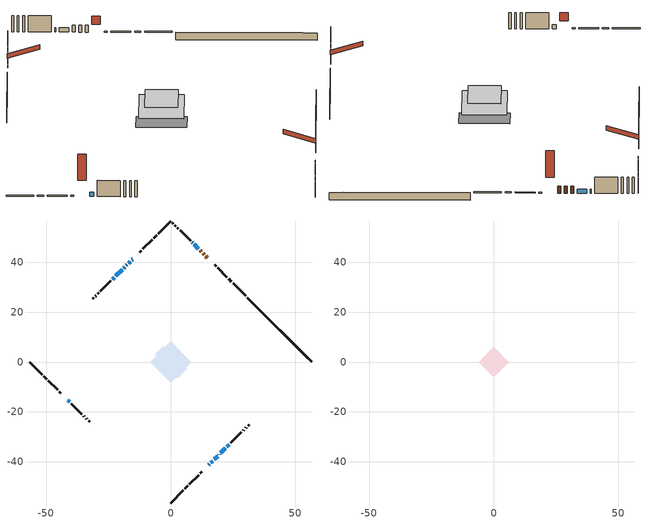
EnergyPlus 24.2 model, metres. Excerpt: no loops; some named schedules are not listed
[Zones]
conditioned space
 floor adiabatic (AdiabaticFloorConstruction): -8.28,0 0,8.28 8.28,0 0,-8.28 z2.64
 floor foundation (Slab1 construction): -6.47,2.89 -2.89,6.47 6.47,-2.89 2.89,-6.47 z-2.13
 wall outside (RimJoist1 construction): 0,-56.55 5.04,-51.51 / -56.55,0 -51.51,-5.04 / 0,56.55 -5.04,51.51 / 30.03,26.52 24.99,31.56 z0.2:0.5
 wall outside (RimJoist2 construction): 5.69,-50.86 6.86,-49.69 / -50.86,-5.69 -49.69,-6.86 / -5.69,50.86 -6.86,49.69 / 24.34,32.21 23.17,33.38 z0.2:0.5
 wall outside (RimJoist3 construction): 7.52,-49.03 11.22,-45.33 / -49.03,-7.52 -45.33,-11.22 / -7.52,49.03 -11.22,45.33 / 22.51,34.04 18.81,37.74 z0.2:0.5
 wall outside (RimJoist4 construction): 11.88,-44.67 12.44,-44.11 / -44.67,-11.88 -44.11,-12.44 / -11.88,44.67 -12.44,44.11 / 18.16,38.39 17.59,38.96 z0.2:0.5
 wall outside (AdiabaticWallConstruction 1): 14.72,41.83 14.12,42.43 / 13.46,43.09 12.98,43.57 / 12.32,44.23 11.75,44.8 z0.2:2.23
 wall outside (AdiabaticWallConstruction): 15.31,-41.24 15.47,-41.08 / -41.24,-15.31 -40.51,-16.04 / 11.09,45.46 9.38,47.17 / -15.31,41.24 -15.63,40.92 / -16.28,40.27 -16.91,39.64 / -17.56,38.99 -17.82,38.73 / 16.12,-40.43 16.83,-39.72 / 17.49,-39.06 18.75,-37.8 / -18.47,38.08 -18.86,37.69 / 19.41,-37.14 19.47,-37.08 / 8.72,47.83 8.59,47.96 / -19.51,37.04 -22.03,34.52 / -22.68,33.87 -23.31,33.24 / 20.12,-36.43 21.9,-34.65 / 22.56,-33.99 23.46,-33.09 z0.2:1.42
 wall outside (Wall1 construction): 24.11,-32.44 28.33,-28.22 / -39.85,-16.7 -35.64,-20.91 / -23.97,32.58 -28.18,28.37 / 7.93,48.62 3.72,52.83 z0.2:5.08
 wall outside (Wall2 construction): 28.98,-27.57 29.37,-27.18 / -34.98,-21.57 -34.6,-21.95 / -28.84,27.71 -29.23,27.32 / 3.06,53.49 2.68,53.87 z0.2:5.08
 wall outside (Wall3 construction): 30.03,-26.52 30.34,-26.21 / -33.94,-22.61 -33.62,-22.93 / -29.88,26.67 -30.2,26.35 / 2.02,54.53 1.7,54.85 z0.2:5.08
 wall outside (Wall5 construction): 31,-25.55 31.39,-25.16 / -32.97,-23.58 -32.58,-23.97 / -30.85,25.7 -31.24,25.31 / 1.05,55.5 0.66,55.89 z0.2:5.08
 wall foundation (FoundationWall1 construction): 30.69,25.86,-2.13 30.69,25.86,0.2 53.96,2.59,0.2 53.96,2.59,0.02 56.55,0,0.02 56.55,0,-2.13
 window (WindowConstruction 11): 15.31,-41.24 15.47,-41.08 z0.2:1.42
 window (WindowConstruction 4): -41.24,-15.31 -40.51,-16.04 z0.2:1.42
 window (WindowConstruction 5): 11.09,45.46 9.38,47.17 z0.2:1.42
 window (WindowConstruction 6): -15.31,41.24 -15.63,40.92 z0.2:1.42
 window (WindowConstruction 7): -16.28,40.27 -16.91,39.64 z0.2:1.42
 window (WindowConstruction 8): -17.56,38.99 -17.82,38.73 z0.2:1.42
 window (WindowConstruction 9): 16.12,-40.43 16.83,-39.72 z0.2:1.42
 window (WindowConstruction 10): 17.49,-39.06 18.75,-37.8 z0.2:1.42
 window (WindowConstruction 14): -18.47,38.08 -18.85,37.7 z0.2:1.42
 window (WindowConstruction 12): 19.41,-37.14 19.47,-37.08 z0.2:1.42
 window (WindowConstruction 13): 8.72,47.83 8.59,47.96 z0.2:1.42
 window (WindowConstruction): -19.51,37.04 -22.03,34.52 z0.2:1.42
 window (WindowConstruction 1): -22.68,33.87 -23.31,33.24 z0.2:1.42
 window (WindowConstruction 2): 20.12,-36.43 21.9,-34.65 z0.2:1.42
 window (WindowConstruction 3): 22.56,-33.99 23.46,-33.09 z0.2:1.42
 door (Door): 14.72,41.83 14.12,42.43 z0.2:2.23
 door (Door 1): 13.46,43.09 12.98,43.57 z0.2:2.23
 door (Door 2): 12.32,44.23 11.75,44.8 z0.2:2.23
 ceiling adiabatic (AdiabaticFloorConstruction): 0,-8.28 8.28,0 0,8.28 -8.28,0 z2.64
attic - vented
 floor to conditioned space (Floor1 construction Reversed): -6.06,0 0,6.06 6.06,0 0,-6.06 z5.08
 roof outside (Roof1 construction): 14.66,-41.89,5.08 8.75,-35.99,7.86 7.19,-37.54,7.86 13.1,-43.45,5.08; -41.89,-14.66,5.08 -35.99,-8.75,7.86 -37.54,-7.19,7.86 -43.45,-13.1,5.08; -14.66,41.89,5.08 -8.75,35.99,7.86 -7.19,37.54,7.86 -13.1,43.45,5.08; 15.38,41.17,5.08 9.47,35.27,7.86 11.03,33.71,7.86 16.93,39.62,5.08
[Building]
Building 1: Terrain=Suburbs
[Site:Location]
Muskoka_ON: Latitude {deg}=44.97; Longitude {deg}=-79.3; Time Zone {hr}=-5; Elevation {m}=282; Keep Site Location Information=Yes
[Site:GroundTemperature:Shallow]
1.23063, -0.843289, -1.00938, -0.0251953, 3.92574, 7.85827, 11.2676, 13.4273, 13.6107, 11.8542, 8.53183, 4.71994
[Site:WaterMainsTemperature]
Calculation Method=Schedule; Temperature Schedule=mains temperature schedule
[Material] Roughness=Rough; Thermal Absorptance=0.9
Name | Thickness {m} | Conductivity {W/m-K} | Density {kg/m3} | Specific Heat {J/kg-K} | Solar Absorptance | Visible Absorptance
asphalt or fiberglass shingles | 0.00635 | 0.162714 | 1121.4 | 1465.45 | 0.4 | 0.4
ceiling loosefill ins | 0.0846667 | 0.0480833 | 16.02 | 1046.75 | 0.7 | 0.7
ceiling stud and cavity | 0.1397 | 0.0883488 | 65.682 | 1177.47 | 0.7 | 0.7
concrete 4.0 in. | 0.1016 | 1.803125 | 2242.8 | 837.4 | 0.7 | 0.7
concrete 8.0 in. | 0.2032 | 1.803125 | 2242.8 | 837.4 | 0.7 | 0.7
door material | 0.04445 | 0.053851 | 512.64 | 1214.23 | 0.7 | 0.7
door material 1 | 0.04445 | 0.20624 | 512.64 | 1214.23 | 0.7 | 0.7
exterior vertical ins | 0.0266007 | 0.029427 | 32.04 | 1214.23 | 0.7 | 0.7
floor covering | 0.0127 | 0.0433444 | 54.468 | 1339.84 | 0.6 | 0.6
floor rigid ins; wall rigid ins | 0.512978 | 0.029427 | 32.04 | 1214.23 | 0.7 | 0.7
floor stud and cavity | 0.1397 | 1.75129 | 37.0049 | 1207.88 | 0.7 | 0.7
furniture material conditioned space 1 | 0.1524 | 0.115458 | 640.8 | 1214.23 | 0.6 | 0.6
gypsum board | 0.0127 | 0.160291 | 801 | 837.4 | 0.6 | 0.6
gypsum board 1 | 0.0127 | 0.160291 | 801 | 837.4 | 0.7 | 0.7
osb sheathing 0.5 in. | 0.0127 | 0.115458 | 512.64 | 1214.23 | 0.7 | 0.7
osb sheathing 0.75 in. | 0.01905 | 0.115458 | 512.64 | 1214.23 | 0.7 | 0.7
osb sheathing 2.0 in. | 0.0508 | 0.115458 | 512.64 | 1214.23 | 0.7 | 0.7
rim joist rigid ins | 0.051816 | 0.029427 | 32.04 | 1214.23 | 0.7 | 0.7
rim joist stud and cavity | 0.0508 | 0.0293316 | 125.044 | 1163.47 | 0.6 | 0.6
rim joist stud and cavity 1 | 0.0508 | 0.315026 | 125.044 | 1163.47 | 0.6 | 0.6
rim joist stud and cavity 2 | 0.0508 | 0.0317878 | 125.044 | 1163.47 | 0.6 | 0.6
slab rigid ins | 0.0064257 | 0.029427 | 32.04 | 1214.23 | 0.7 | 0.7
wall stud and cavity | 0.1397 | 0.0932297 | 139.0536 | 1170.24 | 0.7 | 0.7
wall stud and cavity 1 | 0.1397 | 0.0916148 | 139.0536 | 1170.24 | 0.7 | 0.7
wall stud and cavity 2 | 0.1397 | 0.110808 | 139.0536 | 1170.24 | 0.7 | 0.7
wall stud and cavity 3 | 0.1397 | 0.0915092 | 139.0536 | 1170.24 | 0.7 | 0.7
wall stud and cavity 4 | 0.0889 | 0.380278 | 52.3479 | 1209.89 | 0.7 | 0.7
wall stud and cavity 5 | 0.0889 | 0.391764 | 83.0341 | 1211.67 | 0.7 | 0.7
wood siding | 0.0254 | 0.102417 | 544.68 | 1172.36 | 0.4 | 0.4
wood siding 1; wood siding 2; wood siding 3 | 0.0254 | 0.102417 | 544.68 | 1172.36 | 0.7 | 0.7
[WindowMaterial:SimpleGlazingSystem]
Name | U-Factor {W/m2-K} | Solar Heat Gain Coefficient
WindowMaterial | 2.40407 | 0.64
WindowMaterial 1 | 2.48583 | 0.6
WindowMaterial 10 | 2.4069 | 0.64
WindowMaterial 11 | 3.11495 | 0.41
WindowMaterial 12 | 3.10814 | 0.4
WindowMaterial 13 | 3.298918 | 0.54
WindowMaterial 14 | 4.53275 | 0.62
WindowMaterial 2 | 2.37738 | 0.65
WindowMaterial 3 | 2.51876 | 0.59
WindowMaterial 4 | 3.30346 | 0.65
WindowMaterial 5 | 2.989467 | 0.58
WindowMaterial 6 | 2.97584 | 0.61
WindowMaterial 7 | 2.9378 | 0.65
WindowMaterial 8 | 2.589168 | 0.55
WindowMaterial 9 | 2.458574 | 0.61
[Construction]
AdiabaticFloorConstruction: floor stud and cavity, floor rigid ins, osb sheathing 0.75 in., floor covering
AdiabaticWallConstruction: wood siding 2, wall rigid ins, wall stud and cavity 4, gypsum board
AdiabaticWallConstruction 1: wood siding 3, wall rigid ins, wall stud and cavity 4, gypsum board
Door; Door 2: door material
Door 1: door material 1
Floor1 construction Reversed: gypsum board, ceiling stud and cavity, ceiling loosefill ins
FoundationWall1 construction: concrete 8.0 in., gypsum board 1
furniture construction conditioned space 1: furniture material conditioned space 1
PartitionWallConstruction: gypsum board, wall stud and cavity 5, gypsum board
RimJoist1 construction; RimJoist3 construction: wood siding 1, osb sheathing 2.0 in., rim joist stud and cavity
RimJoist2 construction: wood siding 1, rim joist rigid ins, osb sheathing 2.0 in., rim joist stud and cavity 1
RimJoist4 construction: wood siding 1, osb sheathing 2.0 in., rim joist stud and cavity 2
Roof1 construction: asphalt or fiberglass shingles
Slab1 construction: slab rigid ins, concrete 4.0 in.
Wall1 construction: wood siding, osb sheathing 0.5 in., wall stud and cavity, gypsum board
Wall2 construction: wood siding, osb sheathing 0.5 in., wall stud and cavity 1, gypsum board
Wall3 construction: wood siding, osb sheathing 0.5 in., wall stud and cavity 2, gypsum board
Wall5 construction: wood siding, osb sheathing 0.5 in., wall stud and cavity 3, gypsum board
WindowConstruction: WindowMaterial
WindowConstruction 1: WindowMaterial 1
WindowConstruction 10: WindowMaterial 10
WindowConstruction 11: WindowMaterial 11
WindowConstruction 12: WindowMaterial 12
WindowConstruction 13: WindowMaterial 13
WindowConstruction 14: WindowMaterial 14
WindowConstruction 2: WindowMaterial 2
WindowConstruction 3: WindowMaterial 3
WindowConstruction 4: WindowMaterial 4
WindowConstruction 5: WindowMaterial 5
WindowConstruction 6: WindowMaterial 6
WindowConstruction 7: WindowMaterial 7
WindowConstruction 8: WindowMaterial 8
WindowConstruction 9: WindowMaterial 9
[Zone] Multiplier=1; Part of Total Floor Area=Yes
Name | Volume {m3}
attic - vented | 33.2515
conditioned space | 521.7
[Space]
Name | Zone | Volume {m3}
attic - vented 1 | attic - vented | 33.2515
conditioned space 1 | conditioned space | 521.7
[ZoneInfiltration:EffectiveLeakageArea]
infil attic - vented 1: Zone or Space=attic - vented 1; Schedule=Always On Discrete; Effective Air Leakage Area {cm2}=2992.27; Stack Coefficient=0.000193635; Wind Coefficient=9.40182e-06
[ZoneMixing]
whole house fan mix: Zone or Space=attic - vented; Schedule=Always On Continuous; Design Flow Rate Calculation Method=Flow/Zone; Design Flow Rate {m3/s}=0; Source Zone or Space=conditioned space
[SurfaceProperty:ExposedFoundationPerimeter]
Slab1: Exposed Perimeter Calculation Method=TotalExposedPerimeter; Total Exposed Perimeter {m}=36.575
[InternalMass] Zone or ZoneList=conditioned space; Space or SpaceList=conditioned space 1
Name | Construction | Surface Area {m2}
furniture mass conditioned space 1 | furniture construction conditioned space 1 | 81.6079
partition wall mass | PartitionWallConstruction | 204.02
[Lights]
interior lighting: Zone or ZoneList or Space or SpaceList=conditioned space 1; Schedule=interior lighting schedule; Design Level Calculation Method=LightingLevel; Lighting Level {W}=343.2; Return Air Fraction=0; Fraction Radiant=0.6; Fraction Visible=0.2; Fraction Replaceable=1
[People]
occupants: Zone or ZoneList or Space or SpaceList=conditioned space 1; Number of People Schedule=occupants schedule; Number of People Calculation Method=People; Number of People=3; Fraction Radiant=0.314171; Sensible Heat Fraction=0.56303; Activity Level Schedule=occupants activity schedule; Carbon Dioxide Generation Rate {m3/s-W}=0; Enable ASHRAE 55 Comfort Warnings=No; Mean Radiant Temperature Calculation Type=EnclosureAveraged
[ElectricEquipment] Zone or ZoneList or Space or SpaceList=conditioned space 1; Design Level Calculation Method=EquipmentLevel
Name | Schedule | Design Level {W} | Fraction Latent | Fraction Radiant | Fraction Lost
clothes dryer | clothes dryer schedule | 140.772 | 0.015 | 0.081 | 0.85
clothes washer | clothes washer schedule | 32.1985 | 0.03 | 0.162 | 0.7
cooking range | cooking range schedule | 215.147 | 0.08 | 0.432 | 0.2
dishwasher | dishwasher schedule | 66.8632 | 0.3 | 0.18 | 0.4
fridge | fridge schedule | 72.9452 | 0 | 0.6 | 0
mech vent bath fan 0 | mech vent bath fan 0 schedule | 43 | 0 | 0 | 1
mech vent bath fan 1 | mech vent bath fan 1 schedule | 43 | 0 | 0 | 1
mech vent house fan | mech vent house fan schedule | 0 | 0 | 0 | 1
mech vent house fan cfis | mech vent house fan cfis schedule | 0 | 0 | 0 | 0
mech vent range fan 0 | mech vent range fan 0 schedule | 43 | 0 | 0 | 1
misc plug loads | misc plug loads schedule | 494.7 | 0.045 | 0.513 | 0.1
whole house fan | Always On Discrete | 0 | 0 | 0 | 1
[OtherEquipment] Zone or ZoneList or Space or SpaceList=conditioned space 1; Design Level Calculation Method=EquipmentLevel
Name | Fuel Type | Schedule | Design Level {W} | Fraction Latent | Fraction Radiant | Fraction Lost
clothes dryer 1 | Electricity | clothes dryer schedule | 0 | 0.015 | 0.081 | 0.85
cooking range 1 | Electricity | cooking range schedule | 0 | 0.08 | 0.432 | 0.2
general water use latent | None | general water use schedule | 62.594 | 1 | 0 | 0
general water use sensible | None | general water use schedule | -61.6891 | 0 | 0.6 | 0
mech vent house fan latent load | None | Always On Discrete | 0 | 1 | 0 | 0
mech vent house fan sensible load | None | Always On Discrete | 0 | 0 | 0 | 0
water heater energy adjustment1 | NaturalGas | Always On Discrete | 0.01 | 0 | 0 | 1
[ZoneInfiltration:DesignFlowRate] Zone or ZoneList or Space or SpaceList=conditioned space 1; Schedule=Always On Discrete; Design Flow Rate Calculation Method=Flow/Zone; Design Flow Rate {m3/s}=0
infil flow; natural vent flow; whole house fan flow
[Foundation:Kiva]
Foundation Kiva 1: Initial Indoor Air Temperature {C}=18; Wall Height Above Grade {m}=0.20001; Wall Depth Below Slab {m}=0.2032; Custom Block Material Name 1=exterior vertical ins; Custom Block Depth 1 {m}=2.33001; Custom Block X Position 1 {m}=0.2159; Custom Block Z Position 1 {m}=0
[Foundation:Kiva:Settings]
Soil Conductivity {W/m-K}=0.849921; Soil Density {kg/m3}=1842.3; Soil Specific Heat {J/kg-K}=418.7; Ground Solar Absorptivity=0.9; Ground Thermal Absorptivity=0.9; Ground Surface Roughness {m}=0.03; Far-Field Width {m}=40; Deep-Ground Boundary Condition=ZeroFlux; Deep-Ground Depth {m}=40; Minimum Cell Dimension {m}=0.2; Maximum Cell Growth Coefficient=3; Simulation Timestep=Timestep
[Exterior:Lights]
exterior lighting: Schedule=exterior lighting schedule; Design Level {W}=75.6
[Schedule:Constant]
Name | Hourly Value
Always On Continuous; mech vent house fan schedule; mech vent house fan cfis schedule; Always On Discrete | 1
occupants activity schedule | 117.228
fridge schedule | 0
[Schedule:Week:Daily]
interior lighting schedule Week Rule - Jan1-Jan27: interior lighting schedule day, interior lighting schedule day, interior lighting schedule day, interior lighting schedule day, interior lighting schedule day, interior lighting schedule day, interior lighting schedule day, interior lighting schedule default day, interior lighting schedule default day, interior lighting schedule default day, interior lighting schedule default day, interior lighting schedule default day
interior lighting schedule Week Rule - Jan28-Feb3: interior lighting schedule day, interior lighting schedule day, interior lighting schedule day, interior lighting schedule day, interior lighting schedule day 1, interior lighting schedule day 1, interior lighting schedule day 1, interior lighting schedule default day, interior lighting schedule default day, interior lighting schedule default day, interior lighting schedule default day, interior lighting schedule default day
interior lighting schedule Week Rule - Feb4-Feb24: interior lighting schedule day 1, interior lighting schedule day 1, interior lighting schedule day 1, interior lighting schedule day 1, interior lighting schedule day 1, interior lighting schedule day 1, interior lighting schedule day 1, interior lighting schedule default day, interior lighting schedule default day, interior lighting schedule default day, interior lighting schedule default day, interior lighting schedule default day
interior lighting schedule Week Rule - Feb25-Mar3: interior lighting schedule day 1, interior lighting schedule day 1, interior lighting schedule day 1, interior lighting schedule day 1, interior lighting schedule day 2, interior lighting schedule day 2, interior lighting schedule day 2, interior lighting schedule default day, interior lighting schedule default day, interior lighting schedule default day, interior lighting schedule default day, interior lighting schedule default day
interior lighting schedule Week Rule - Mar4-Mar31: interior lighting schedule day 2, interior lighting schedule day 2, interior lighting schedule day 2, interior lighting schedule day 2, interior lighting schedule day 2, interior lighting schedule day 2, interior lighting schedule day 2, interior lighting schedule default day, interior lighting schedule default day, interior lighting schedule default day, interior lighting schedule default day, interior lighting schedule default day
interior lighting schedule Week Rule - Apr1-Apr28: interior lighting schedule day 3, interior lighting schedule day 3, interior lighting schedule day 3, interior lighting schedule day 3, interior lighting schedule day 3, interior lighting schedule day 3, interior lighting schedule day 3, interior lighting schedule default day, interior lighting schedule default day, interior lighting schedule default day, interior lighting schedule default day, interior lighting schedule default day
interior lighting schedule Week Rule - Apr29-May5: interior lighting schedule day 3, interior lighting schedule day 3, interior lighting schedule day 4, interior lighting schedule day 4, interior lighting schedule day 4, interior lighting schedule day 4, interior lighting schedule day 4, interior lighting schedule default day, interior lighting schedule default day, interior lighting schedule default day, interior lighting schedule default day, interior lighting schedule default day
interior lighting schedule Week Rule - May6-May26: interior lighting schedule day 4, interior lighting schedule day 4, interior lighting schedule day 4, interior lighting schedule day 4, interior lighting schedule day 4, interior lighting schedule day 4, interior lighting schedule day 4, interior lighting schedule default day, interior lighting schedule default day, interior lighting schedule default day, interior lighting schedule default day, interior lighting schedule default day
interior lighting schedule Week Rule - May27-Jun2: interior lighting schedule day 4, interior lighting schedule day 4, interior lighting schedule day 4, interior lighting schedule day 4, interior lighting schedule day 4, interior lighting schedule day 5, interior lighting schedule day 5, interior lighting schedule default day, interior lighting schedule default day, interior lighting schedule default day, interior lighting schedule default day, interior lighting schedule default day
interior lighting schedule Week Rule - Jun3-Jun30: interior lighting schedule day 5, interior lighting schedule day 5, interior lighting schedule day 5, interior lighting schedule day 5, interior lighting schedule day 5, interior lighting schedule day 5, interior lighting schedule day 5, interior lighting schedule default day, interior lighting schedule default day, interior lighting schedule default day, interior lighting schedule default day, interior lighting schedule default day
interior lighting schedule Week Rule - Jul1-Jul28: interior lighting schedule day 6, interior lighting schedule day 6, interior lighting schedule day 6, interior lighting schedule day 6, interior lighting schedule day 6, interior lighting schedule day 6, interior lighting schedule day 6, interior lighting schedule default day, interior lighting schedule default day, interior lighting schedule default day, interior lighting schedule default day, interior lighting schedule default day
interior lighting schedule Week Rule - Jul29-Aug4: interior lighting schedule day 6, interior lighting schedule day 6, interior lighting schedule day 6, interior lighting schedule day 7, interior lighting schedule day 7, interior lighting schedule day 7, interior lighting schedule day 7, interior lighting schedule default day, interior lighting schedule default day, interior lighting schedule default day, interior lighting schedule default day, interior lighting schedule default day
interior lighting schedule Week Rule - Aug5-Aug25: interior lighting schedule day 7, interior lighting schedule day 7, interior lighting schedule day 7, interior lighting schedule day 7, interior lighting schedule day 7, interior lighting schedule day 7, interior lighting schedule day 7, interior lighting schedule default day, interior lighting schedule default day, interior lighting schedule default day, interior lighting schedule default day, interior lighting schedule default day
interior lighting schedule Week Rule - Aug26-Sep1: interior lighting schedule day 7, interior lighting schedule day 7, interior lighting schedule day 7, interior lighting schedule day 7, interior lighting schedule day 7, interior lighting schedule day 7, interior lighting schedule day 8, interior lighting schedule default day, interior lighting schedule default day, interior lighting schedule default day, interior lighting schedule default day, interior lighting schedule default day
interior lighting schedule Week Rule - Sep2-Sep29: interior lighting schedule day 8, interior lighting schedule day 8, interior lighting schedule day 8, interior lighting schedule day 8, interior lighting schedule day 8, interior lighting schedule day 8, interior lighting schedule day 8, interior lighting schedule default day, interior lighting schedule default day, interior lighting schedule default day, interior lighting schedule default day, interior lighting schedule default day
interior lighting schedule Week Rule - Sep30-Oct6: interior lighting schedule day 8, interior lighting schedule day 9, interior lighting schedule day 9, interior lighting schedule day 9, interior lighting schedule day 9, interior lighting schedule day 9, interior lighting schedule day 9, interior lighting schedule default day, interior lighting schedule default day, interior lighting schedule default day, interior lighting schedule default day, interior lighting schedule default day
interior lighting schedule Week Rule - Oct7-Oct27: interior lighting schedule day 9, interior lighting schedule day 9, interior lighting schedule day 9, interior lighting schedule day 9, interior lighting schedule day 9, interior lighting schedule day 9, interior lighting schedule day 9, interior lighting schedule default day, interior lighting schedule default day, interior lighting schedule default day, interior lighting schedule default day, interior lighting schedule default day
interior lighting schedule Week Rule - Oct28-Nov3: interior lighting schedule day 9, interior lighting schedule day 9, interior lighting schedule day 9, interior lighting schedule day 9, interior lighting schedule day 10, interior lighting schedule day 10, interior lighting schedule day 10, interior lighting schedule default day, interior lighting schedule default day, interior lighting schedule default day, interior lighting schedule default day, interior lighting schedule default day
interior lighting schedule Week Rule - Nov4-Nov24: interior lighting schedule day 10, interior lighting schedule day 10, interior lighting schedule day 10, interior lighting schedule day 10, interior lighting schedule day 10, interior lighting schedule day 10, interior lighting schedule day 10, interior lighting schedule default day, interior lighting schedule default day, interior lighting schedule default day, interior lighting schedule default day, interior lighting schedule default day
interior lighting schedule Week Rule - Nov25-Dec1: interior lighting schedule day 10, interior lighting schedule day 10, interior lighting schedule day 10, interior lighting schedule day 10, interior lighting schedule day 10, interior lighting schedule day 10, interior lighting schedule day 11, interior lighting schedule default day, interior lighting schedule default day, interior lighting schedule default day, interior lighting schedule default day, interior lighting schedule default day
interior lighting schedule Week Rule - Dec2-Dec31: interior lighting schedule day 11, interior lighting schedule day 11, interior lighting schedule day 11, interior lighting schedule day 11, interior lighting schedule day 11, interior lighting schedule day 11, interior lighting schedule day 11, interior lighting schedule default day, interior lighting schedule default day, interior lighting schedule default day, interior lighting schedule default day, interior lighting schedule default day
occupants schedule Week Rule - Jan1-Dec31: occupants schedule day, occupants schedule day, occupants schedule day, occupants schedule day, occupants schedule day, occupants schedule day, occupants schedule day, occupants schedule default day, occupants schedule default day, occupants schedule default day, occupants schedule default day, occupants schedule default day
clothes dryer schedule Week Rule - Jan1-Dec31: clothes dryer schedule day, clothes dryer schedule day, clothes dryer schedule day, clothes dryer schedule day, clothes dryer schedule day, clothes dryer schedule day, clothes dryer schedule day, clothes dryer schedule default day, clothes dryer schedule default day, clothes dryer schedule default day, clothes dryer schedule default day, clothes dryer schedule default day
clothes washer schedule Week Rule - Jan1-Dec31: clothes washer schedule day, clothes washer schedule day, clothes washer schedule day, clothes washer schedule day, clothes washer schedule day, clothes washer schedule day, clothes washer schedule day, clothes washer schedule default day, clothes washer schedule default day, clothes washer schedule default day, clothes washer schedule default day, clothes washer schedule default day
cooking range schedule Week Rule - Jan1-Dec31: cooking range schedule day, cooking range schedule day, cooking range schedule day, cooking range schedule day, cooking range schedule day, cooking range schedule day, cooking range schedule day, cooking range schedule default day, cooking range schedule default day, cooking range schedule default day, cooking range schedule default day, cooking range schedule default day
dishwasher schedule Week Rule - Jan1-Dec31: dishwasher schedule day, dishwasher schedule day, dishwasher schedule day, dishwasher schedule day, dishwasher schedule day, dishwasher schedule day, dishwasher schedule day, dishwasher schedule default day, dishwasher schedule default day, dishwasher schedule default day, dishwasher schedule default day, dishwasher schedule default day
mech vent bath fan 0 schedule Week Rule - Jan1-Dec31: mech vent bath fan 0 schedule day, mech vent bath fan 0 schedule day, mech vent bath fan 0 schedule day, mech vent bath fan 0 schedule day, mech vent bath fan 0 schedule day, mech vent bath fan 0 schedule day, mech vent bath fan 0 schedule day, mech vent bath fan 0 schedule default day, mech vent bath fan 0 schedule default day, mech vent bath fan 0 schedule default day, mech vent bath fan 0 schedule default day, mech vent bath fan 0 schedule default day
mech vent bath fan 1 schedule Week Rule - Jan1-Dec31: mech vent bath fan 1 schedule day, mech vent bath fan 1 schedule day, mech vent bath fan 1 schedule day, mech vent bath fan 1 schedule day, mech vent bath fan 1 schedule day, mech vent bath fan 1 schedule day, mech vent bath fan 1 schedule day, mech vent bath fan 1 schedule default day, mech vent bath fan 1 schedule default day, mech vent bath fan 1 schedule default day, mech vent bath fan 1 schedule default day, mech vent bath fan 1 schedule default day
mech vent range fan 0 schedule Week Rule - Jan1-Dec31: mech vent range fan 0 schedule day, mech vent range fan 0 schedule day, mech vent range fan 0 schedule day, mech vent range fan 0 schedule day, mech vent range fan 0 schedule day, mech vent range fan 0 schedule day, mech vent range fan 0 schedule day, mech vent range fan 0 schedule default day, mech vent range fan 0 schedule default day, mech vent range fan 0 schedule default day, mech vent range fan 0 schedule default day, mech vent range fan 0 schedule default day
misc plug loads schedule Week Rule - Jan1-Dec31: misc plug loads schedule day, misc plug loads schedule day, misc plug loads schedule day, misc plug loads schedule day, misc plug loads schedule day, misc plug loads schedule day, misc plug loads schedule day, misc plug loads schedule default day, misc plug loads schedule default day, misc plug loads schedule default day, misc plug loads schedule default day, misc plug loads schedule default day
general water use schedule Week Rule - Jan1-Dec31: general water use schedule day, general water use schedule day, general water use schedule day, general water use schedule day, general water use schedule day, general water use schedule day, general water use schedule day, general water use schedule default day, general water use schedule default day, general water use schedule default day, general water use schedule default day, general water use schedule default day
exterior lighting schedule Week Rule - Jan1-Jan27: exterior lighting schedule day, exterior lighting schedule day, exterior lighting schedule day, exterior lighting schedule day, exterior lighting schedule day, exterior lighting schedule day, exterior lighting schedule day, exterior lighting schedule default day, exterior lighting schedule default day, exterior lighting schedule default day, exterior lighting schedule default day, exterior lighting schedule default day
exterior lighting schedule Week Rule - Jan28-Feb3: exterior lighting schedule day, exterior lighting schedule day, exterior lighting schedule day, exterior lighting schedule day, exterior lighting schedule day 1, exterior lighting schedule day 1, exterior lighting schedule day 1, exterior lighting schedule default day, exterior lighting schedule default day, exterior lighting schedule default day, exterior lighting schedule default day, exterior lighting schedule default day
exterior lighting schedule Week Rule - Feb4-Feb24: exterior lighting schedule day 1, exterior lighting schedule day 1, exterior lighting schedule day 1, exterior lighting schedule day 1, exterior lighting schedule day 1, exterior lighting schedule day 1, exterior lighting schedule day 1, exterior lighting schedule default day, exterior lighting schedule default day, exterior lighting schedule default day, exterior lighting schedule default day, exterior lighting schedule default day
exterior lighting schedule Week Rule - Feb25-Mar3: exterior lighting schedule day 1, exterior lighting schedule day 1, exterior lighting schedule day 1, exterior lighting schedule day 1, exterior lighting schedule day 2, exterior lighting schedule day 2, exterior lighting schedule day 2, exterior lighting schedule default day, exterior lighting schedule default day, exterior lighting schedule default day, exterior lighting schedule default day, exterior lighting schedule default day
exterior lighting schedule Week Rule - Mar4-Mar31: exterior lighting schedule day 2, exterior lighting schedule day 2, exterior lighting schedule day 2, exterior lighting schedule day 2, exterior lighting schedule day 2, exterior lighting schedule day 2, exterior lighting schedule day 2, exterior lighting schedule default day, exterior lighting schedule default day, exterior lighting schedule default day, exterior lighting schedule default day, exterior lighting schedule default day
exterior lighting schedule Week Rule - Apr1-Apr28: exterior lighting schedule day 3, exterior lighting schedule day 3, exterior lighting schedule day 3, exterior lighting schedule day 3, exterior lighting schedule day 3, exterior lighting schedule day 3, exterior lighting schedule day 3, exterior lighting schedule default day, exterior lighting schedule default day, exterior lighting schedule default day, exterior lighting schedule default day, exterior lighting schedule default day
exterior lighting schedule Week Rule - Apr29-May5: exterior lighting schedule day 3, exterior lighting schedule day 3, exterior lighting schedule day 4, exterior lighting schedule day 4, exterior lighting schedule day 4, exterior lighting schedule day 4, exterior lighting schedule day 4, exterior lighting schedule default day, exterior lighting schedule default day, exterior lighting schedule default day, exterior lighting schedule default day, exterior lighting schedule default day
exterior lighting schedule Week Rule - May6-May26: exterior lighting schedule day 4, exterior lighting schedule day 4, exterior lighting schedule day 4, exterior lighting schedule day 4, exterior lighting schedule day 4, exterior lighting schedule day 4, exterior lighting schedule day 4, exterior lighting schedule default day, exterior lighting schedule default day, exterior lighting schedule default day, exterior lighting schedule default day, exterior lighting schedule default day
exterior lighting schedule Week Rule - May27-Jun2: exterior lighting schedule day 4, exterior lighting schedule day 4, exterior lighting schedule day 4, exterior lighting schedule day 4, exterior lighting schedule day 4, exterior lighting schedule day 5, exterior lighting schedule day 5, exterior lighting schedule default day, exterior lighting schedule default day, exterior lighting schedule default day, exterior lighting schedule default day, exterior lighting schedule default day
exterior lighting schedule Week Rule - Jun3-Jun30: exterior lighting schedule day 5, exterior lighting schedule day 5, exterior lighting schedule day 5, exterior lighting schedule day 5, exterior lighting schedule day 5, exterior lighting schedule day 5, exterior lighting schedule day 5, exterior lighting schedule default day, exterior lighting schedule default day, exterior lighting schedule default day, exterior lighting schedule default day, exterior lighting schedule default day
exterior lighting schedule Week Rule - Jul1-Jul28: exterior lighting schedule day 6, exterior lighting schedule day 6, exterior lighting schedule day 6, exterior lighting schedule day 6, exterior lighting schedule day 6, exterior lighting schedule day 6, exterior lighting schedule day 6, exterior lighting schedule default day, exterior lighting schedule default day, exterior lighting schedule default day, exterior lighting schedule default day, exterior lighting schedule default day
exterior lighting schedule Week Rule - Jul29-Aug4: exterior lighting schedule day 6, exterior lighting schedule day 6, exterior lighting schedule day 6, exterior lighting schedule day 7, exterior lighting schedule day 7, exterior lighting schedule day 7, exterior lighting schedule day 7, exterior lighting schedule default day, exterior lighting schedule default day, exterior lighting schedule default day, exterior lighting schedule default day, exterior lighting schedule default day
exterior lighting schedule Week Rule - Aug5-Aug25: exterior lighting schedule day 7, exterior lighting schedule day 7, exterior lighting schedule day 7, exterior lighting schedule day 7, exterior lighting schedule day 7, exterior lighting schedule day 7, exterior lighting schedule day 7, exterior lighting schedule default day, exterior lighting schedule default day, exterior lighting schedule default day, exterior lighting schedule default day, exterior lighting schedule default day
[Schedule:Year]
interior lighting schedule: interior lighting schedule Week Rule - Jan1-Jan27, 1, 1, 1, 27, interior lighting schedule Week Rule - Jan28-Feb3, 1, 28, 2, 3, interior lighting schedule Week Rule - Feb4-Feb24, 2, 4, 2, 24, interior lighting schedule Week Rule - Feb25-Mar3, 2, 25, 3, 3, interior lighting schedule Week Rule - Mar4-Mar31, 3, 4, 3, 31, interior lighting schedule Week Rule - Apr1-Apr28, 4, 1, 4, 28, interior lighting schedule Week Rule - Apr29-May5, 4, 29, 5, 5, interior lighting schedule Week Rule - May6-May26, 5, 6, 5, 26, interior lighting schedule Week Rule - May27-Jun2, 5, 27, 6, 2, interior lighting schedule Week Rule - Jun3-Jun30, 6, 3, 6, 30, interior lighting schedule Week Rule - Jul1-Jul28, 7, 1, 7, 28, interior lighting schedule Week Rule - Jul29-Aug4, 7, 29, 8, 4, interior lighting schedule Week Rule - Aug5-Aug25, 8, 5, 8, 25, interior lighting schedule Week Rule - Aug26-Sep1, 8, 26, 9, 1, interior lighting schedule Week Rule - Sep2-Sep29, 9, 2, 9, 29, interior lighting schedule Week Rule - Sep30-Oct6, 9, 30, 10, 6, interior lighting schedule Week Rule - Oct7-Oct27, 10, 7, 10, 27, interior lighting schedule Week Rule - Oct28-Nov3, 10, 28, 11, 3, interior lighting schedule Week Rule - Nov4-Nov24, 11, 4, 11, 24, interior lighting schedule Week Rule - Nov25-Dec1, 11, 25, 12, 1, interior lighting schedule Week Rule - Dec2-Dec31, 12, 2, 12, 31
occupants schedule: occupants schedule Week Rule - Jan1-Dec31, 1, 1, 12, 31
clothes dryer schedule: clothes dryer schedule Week Rule - Jan1-Dec31, 1, 1, 12, 31
clothes washer schedule: clothes washer schedule Week Rule - Jan1-Dec31, 1, 1, 12, 31
cooking range schedule: cooking range schedule Week Rule - Jan1-Dec31, 1, 1, 12, 31
dishwasher schedule: dishwasher schedule Week Rule - Jan1-Dec31, 1, 1, 12, 31
mech vent bath fan 0 schedule: mech vent bath fan 0 schedule Week Rule - Jan1-Dec31, 1, 1, 12, 31
mech vent bath fan 1 schedule: mech vent bath fan 1 schedule Week Rule - Jan1-Dec31, 1, 1, 12, 31
mech vent range fan 0 schedule: mech vent range fan 0 schedule Week Rule - Jan1-Dec31, 1, 1, 12, 31
misc plug loads schedule: misc plug loads schedule Week Rule - Jan1-Dec31, 1, 1, 12, 31
general water use schedule: general water use schedule Week Rule - Jan1-Dec31, 1, 1, 12, 31
exterior lighting schedule: exterior lighting schedule Week Rule - Jan1-Jan27, 1, 1, 1, 27, exterior lighting schedule Week Rule - Jan28-Feb3, 1, 28, 2, 3, exterior lighting schedule Week Rule - Feb4-Feb24, 2, 4, 2, 24, exterior lighting schedule Week Rule - Feb25-Mar3, 2, 25, 3, 3, exterior lighting schedule Week Rule - Mar4-Mar31, 3, 4, 3, 31, exterior lighting schedule Week Rule - Apr1-Apr28, 4, 1, 4, 28, exterior lighting schedule Week Rule - Apr29-May5, 4, 29, 5, 5, exterior lighting schedule Week Rule - May6-May26, 5, 6, 5, 26, exterior lighting schedule Week Rule - May27-Jun2, 5, 27, 6, 2, exterior lighting schedule Week Rule - Jun3-Jun30, 6, 3, 6, 30, exterior lighting schedule Week Rule - Jul1-Jul28, 7, 1, 7, 28, exterior lighting schedule Week Rule - Jul29-Aug4, 7, 29, 8, 4, exterior lighting schedule Week Rule - Aug5-Aug25, 8, 5, 8, 25, exterior lighting schedule Week Rule - Aug26-Sep1, 8, 26, 9, 1, exterior lighting schedule Week Rule - Sep2-Sep29, 9, 2, 9, 29, exterior lighting schedule Week Rule - Sep30-Oct6, 9, 30, 10, 6, exterior lighting schedule Week Rule - Oct7-Oct27, 10, 7, 10, 27, exterior lighting schedule Week Rule - Oct28-Nov3, 10, 28, 11, 3, exterior lighting schedule Week Rule - Nov4-Nov24, 11, 4, 11, 24, exterior lighting schedule Week Rule - Nov25-Dec1, 11, 25, 12, 1, exterior lighting schedule Week Rule - Dec2-Dec31, 12, 2, 12, 31
[Schedule:Compact]
mains temperature schedule: Through: 01/01, For: AllDays, Until: 24:00, 6.015, Through: 01/02, For: AllDays, Until: 24:00, 5.94667, Through: 01/03, For: AllDays, Until: 24:00, 5.87889, Through: 01/04, For: AllDays, Until: 24:00, 5.81278, Through: 01/05, For: AllDays, Until: 24:00, 5.74722, Through: 01/06, For: AllDays, Until: 24:00, 5.68333, Through: 01/07, For: AllDays, Until: 24:00, 5.62, Through: 01/08, For: AllDays, Until: 24:00, 5.55833, Through: 01/09, For: AllDays, Until: 24:00, 5.49722, Through: 01/10, For: AllDays, Until: 24:00, 5.43778, Through: 01/11, For: AllDays, Until: 24:00, 5.37944, Through: 01/12, For: AllDays, Until: 24:00, 5.32222, Through: 01/13, For: AllDays, Until: 24:00, 5.26611, Through: 01/14, For: AllDays, Until: 24:00, 5.21111, Through: 01/15, For: AllDays, Until: 24:00, 5.15778, Through: 01/16, For: AllDays, Until: 24:00, 5.10556, Through: 01/17, For: AllDays, Until: 24:00, 5.055, Through: 01/18, For: AllDays, Until: 24:00, 5.005, Through: 01/19, For: AllDays, Until: 24:00, 4.95667, Through: 01/20, For: AllDays, Until: 24:00, 4.91, Through: 01/21, For: AllDays, Until: 24:00, 4.86444, Through: 01/22, For: AllDays, Until: 24:00, 4.82, Through: 01/23, For: AllDays, Until: 24:00, 4.77722, Through: 01/24, For: AllDays, Until: 24:00, 4.73611, Through: 01/25, For: AllDays, Until: 24:00, 4.69556, Through: 01/26, For: AllDays, Until: 24:00, 4.65722, Through: 01/27, For: AllDays, Until: 24:00, 4.62, Through: 01/28, For: AllDays, Until: 24:00, 4.58389, Through: 01/29, For: AllDays, Until: 24:00, 4.55, Through: 01/30, For: AllDays, Until: 24:00, 4.51667, Through: 01/31, For: AllDays, Until: 24:00, 4.48556, Through: 02/01, For: AllDays, Until: 24:00, 4.45556, Through: 02/02, For: AllDays, Until: 24:00, 4.42722, Through: 02/03, For: AllDays, Until: 24:00, 4.4, Through: 02/04, For: AllDays, Until: 24:00, 4.375, Through: 02/05, For: AllDays, Until: 24:00, 4.35056, Through: 02/06, For: AllDays, Until: 24:00, 4.32833, Through: 02/07, For: AllDays, Until: 24:00, 4.30722, Through: 02/08, For: AllDays, Until: 24:00, 4.28833, Through: 02/09, For: AllDays, Until: 24:00, 4.27, Through: 02/10, For: AllDays, Until: 24:00, 4.25389, Through: 02/11, For: AllDays, Until: 24:00, 4.23944, Through: 02/12, For: AllDays, Until: 24:00, 4.22611, Through: 02/13, For: AllDays, Until: 24:00, 4.21444, Through: 02/14, For: AllDays, Until: 24:00, 4.20444, Through: 02/15, For: AllDays, Until: 24:00, 4.19556, Through: 02/16, For: AllDays, Until: 24:00, 4.18889, Through: 02/17, For: AllDays, Until: 24:00, 4.18333, Through: 02/18, For: AllDays, Until: 24:00, 4.17944, Through: 02/19, For: AllDays, Until: 24:00, 4.17722, Through: 02/20, For: AllDays, Until: 24:00, 4.17667, Through: 02/21, For: AllDays, Until: 24:00, 4.17722, Through: 02/22, For: AllDays, Until: 24:00, 4.18, Through: 02/23, For: AllDays, Until: 24:00, 4.18389, Through: 02/24, For: AllDays, Until: 24:00, 4.18944, Through: 02/25, For: AllDays, Until: 24:00, 4.19667, Through: 02/26, For: AllDays, Until: 24:00, 4.205, Through: 02/27, For: AllDays, Until: 24:00, 4.21556, Through: 02/28, For: AllDays, Until: 24:00, 4.22722, Through: 03/01, For: AllDays, Until: 24:00, 4.24056, Through: 03/02, For: AllDays, Until: 24:00, 4.25556, Through: 03/03, For: AllDays, Until: 24:00, 4.27167, Through: 03/04, For: AllDays, Until: 24:00, 4.29, Through: 03/05, For: AllDays, Until: 24:00, 4.30944, Through: 03/06, For: AllDays, Until: 24:00, 4.33056, Through: 03/07, For: AllDays, Until: 24:00, 4.35278, Through: 03/08, For: AllDays, Until: 24:00, 4.37722, Through: 03/09, For: AllDays, Until: 24:00, 4.40278, Through: 03/10, For: AllDays, Until: 24:00, 4.43, Through: 03/11, For: AllDays, Until: 24:00, 4.45833, Through: 03/12, For: AllDays, Until: 24:00, 4.48833, Through: 03/13, For: AllDays, Until: 24:00, 4.52, Through: 03/14, For: AllDays, Until: 24:00, 4.55278, Through: 03/15, For: AllDays, Until: 24:00, 4.58722, Through: 03/16, For: AllDays, Until: 24:00, 4.62333, Through: 03/17, For: AllDays, Until: 24:00, 4.66056, Through: 03/18, For: AllDays, Until: 24:00, 4.69944, Through: 03/19, For: AllDays, Until: 24:00, 4.73944, Through: 03/20, For: AllDays, Until: 24:00, 4.78111, Through: 03/21, For: AllDays, Until: 24:00, 4.82444, Through: 03/22, For: AllDays, Until: 24:00, 4.86833, Through: 03/23, For: AllDays, Until: 24:00, 4.91444, Through: 03/24, For: AllDays, Until: 24:00, 4.96111, Through: 03/25, For: AllDays, Until: 24:00, 5.01, Through: 03/26, For: AllDays, Until: 24:00, 5.05944, Through: 03/27, For: AllDays, Until: 24:00, 5.11056, Through: 03/28, For: AllDays, Until: 24:00, 5.16278, Through: 03/29, For: AllDays, Until: 24:00, 5.21667, Through: 03/30, For: AllDays, Until: 24:00, 5.27111, Through: 03/31, For: AllDays, Until: 24:00, 5.32722, Through: 04/01, For: AllDays, Until: 24:00, 5.38444, Through: 04/02, For: AllDays, Until: 24:00, 5.44333, Through: 04/03, For: AllDays, Until: 24:00, 5.50278, Through: 04/04, For: AllDays, Until: 24:00, 5.56389, Through: 04/05, For: AllDays, Until: 24:00, 5.62611, Through: 04/06, For: AllDays, Until: 24:00, 5.68889, Through: 04/07, For: AllDays, Until: 24:00, 5.75333, Through: 04/08, For: AllDays, Until: 24:00, 5.81889, Through: 04/09, For: AllDays, Until: 24:00, 5.88556, Through: 04/10, For: AllDays, Until: 24:00, 5.95278, Through: 04/11, For: AllDays, Until: 24:00, 6.02167, Through: 04/12, For: AllDays, Until: 24:00, 6.09111, Through: 04/13, For: AllDays, Until: 24:00, 6.16167, Through: 04/14, For: AllDays, Until: 24:00, 6.23333, Through: 04/15, For: AllDays, Until: 24:00, 6.30611, Through: 04/16, For: AllDays, Until: 24:00, 6.37944, Through: 04/17, For: AllDays, Until: 24:00, 6.45389, Through: 04/18, For: AllDays, Until: 24:00, 6.52944, Through: 04/19, For: AllDays, Until: 24:00, 6.60556, Through: 04/20, For: AllDays, Until: 24:00, 6.68222, Through: 04/21, For: AllDays, Until: 24:00, 6.76, Through: 04/22, For: AllDays, Until: 24:00, 6.83889, Through: 04/23, For: AllDays, Until: 24:00, 6.91833, Through: 04/24, For: AllDays, Until: 24:00, 6.99833, Through: 04/25, For: AllDays, Until: 24:00, 7.07944, Through: 04/26, For: AllDays, Until: 24:00, 7.16111, Through: 04/27, For: AllDays, Until: 24:00, 7.24333, Through: 04/28, For: AllDays, Until: 24:00, 7.32667, Through: 04/29, For: AllDays, Until: 24:00, 7.41, Through: 04/30, For: AllDays, Until: 24:00, 7.49444, Through: 05/01, For: AllDays, Until: 24:00, 7.57889, Through: 05/02, For: AllDays, Until: 24:00, 7.66444, Through: 05/03, For: AllDays, Until: 24:00, 7.75056, Through: 05/04, For: AllDays, Until: 24:00, 7.83667, Through: 05/05, For: AllDays, Until: 24:00, 7.92389, Through: 05/06, For: AllDays, Until: 24:00, 8.01111, Through: 05/07, For: AllDays, Until: 24:00, 8.09889, Through: 05/08, For: AllDays, Until: 24:00, 8.18722, Through: 05/09, For: AllDays, Until: 24:00, 8.27556, Through: 05/10, For: AllDays, Until: 24:00, 8.36444, Through: 05/11, For: AllDays, Until: 24:00, 8.45389, Through: 05/12, For: AllDays, Until: 24:00, 8.54333, Through: 05/13, For: AllDays, Until: 24:00, 8.63333, Through: 05/14, For: AllDays, Until: 24:00, 8.72333, Through: 05/15, For: AllDays, Until: 24:00, 8.81333, Through: 05/16, For: AllDays, Until: 24:00, 8.90389, Through: 05/17, For: AllDays, Until: 24:00, 8.99444, Through: 05/18, For: AllDays, Until: 24:00, 9.08556, Through: 05/19, For: AllDays, Until: 24:00, 9.17611, Through: 05/20, For: AllDays, Until: 24:00, 9.26722, Through: 05/21, For: AllDays, Until: 24:00, 9.35833, Through: 05/22, For: AllDays, Until: 24:00, 9.44944, Through: 05/23, For: AllDays, Until: 24:00, 9.54056, Through: 05/24, For: AllDays, Until: 24:00, 9.63167, Through: 05/25, For: AllDays, Until: 24:00, 9.72278, Through: 05/26, For: AllDays, Until: 24:00, 9.81389, Through: 05/27, For: AllDays, Until: 24:00, 9.90444, Through: 05/28, For: AllDays, Until: 24:00, 9.995, Through: 05/29, For: AllDays, Until: 24:00, 10.0861, Through: 05/30, For: AllDays, Until: 24:00, 10.1761, Through: 05/31, For: AllDays, Until: 24:00, 10.2667, Through: 06/01, For: AllDays, Until: 24:00, 10.3561, Through: 06/02, For: AllDays, Until: 24:00, 10.4461, Through: 06/03, For: AllDays, Until: 24:00, 10.5356, Through: 06/04, For: AllDays, Until: 24:00, 10.6244, Through: 06/05, For: AllDays, Until: 24:00, 10.7133, Through: 06/06, For: AllDays, Until: 24:00, 10.8017, Through: 06/07, For: AllDays, Until: 24:00, 10.8894, Through: 06/08, For: AllDays, Until: 24:00, 10.9772, Through: 06/09, For: AllDays, Until: 24:00, 11.0644, Through: 06/10, For: AllDays, Until: 24:00, 11.1511, Through: 06/11, For: AllDays, Until: 24:00, 11.2372, Through: 06/12, For: AllDays, Until: 24:00, 11.3228, Through: 06/13, For: AllDays, Until: 24:00, 11.4078, Through: 06/14, For: AllDays, Until: 24:00, 11.4922, Through: 06/15, For: AllDays, Until: 24:00, 11.5761, Through: 06/16, For: AllDays, Until: 24:00, 11.6594, Through: 06/17, For: AllDays, Until: 24:00, 11.7422, Through: 06/18, For: AllDays, Until: 24:00, 11.8239, Through: 06/19, For: AllDays, Until: 24:00, 11.905, Through: 06/20, For: AllDays, Until: 24:00, 11.9856, Through: 06/21, For: AllDays, Until: 24:00, 12.0656, Through: 06/22, For: AllDays, Until: 24:00, 12.1444, Through: 06/23, For: AllDays, Until: 24:00, 12.2228, Through: 06/24, For: AllDays, Until: 24:00, 12.3, Through: 06/25, For: AllDays, Until: 24:00, 12.3767, Through: 06/26, For: AllDays, Until: 24:00, 12.4528, Through: 06/27, For: AllDays, Until: 24:00, 12.5272, Through: 06/28, For: AllDays, Until: 24:00, 12.6011, Through: 06/29, For: AllDays, Until: 24:00, 12.6744, Through: 06/30, For: AllDays, Until: 24:00, 12.7461, Through: 07/01, For: AllDays, Until: 24:00, 12.8172, Through: 07/02, For: AllDays, Until: 24:00, 12.8872, Through: 07/03, For: AllDays, Until: 24:00, 12.9567, Through: 07/04, For: AllDays, Until: 24:00, 13.0244, Through: 07/05, For: AllDays, Until: 24:00, 13.0917, Through: 07/06, For: AllDays, Until: 24:00, 13.1578, Through: 07/07, For: AllDays, Until: 24:00, 13.2222, Through: 07/08, For: AllDays, Until: 24:00, 13.2861, Through: 07/09, For: AllDays, Until: 24:00, 13.3489, Through: 07/10, For: AllDays, Until: 24:00, 13.41, Through: 07/11, For: AllDays, Until: 24:00, 13.4706, Through: 07/12, For: AllDays, Until: 24:00, 13.5294, Through: 07/13, For: AllDays, Until: 24:00, 13.5872, Through: 07/14, For: AllDays, Until: 24:00, 13.6439, Through: 07/15, For: AllDays, Until: 24:00, 13.6994, Through: 07/16, For: AllDays, Until: 24:00, 13.7539, Through: 07/17, For: AllDays, Until: 24:00, 13.8067, Through: 07/18, For: AllDays, Until: 24:00, 13.8583, Through: 07/19, For: AllDays, Until: 24:00, 13.9083, Through: 07/20, For: AllDays, Until: 24:00, 13.9578, Through: 07/21, For: AllDays, Until: 24:00, 14.005, Through: 07/22, For: AllDays, Until: 24:00, 14.0517, Through: 07/23, For: AllDays, Until: 24:00, 14.0967, Through: 07/24, For: AllDays, Until: 24:00, 14.14, Through: 07/25, For: AllDays, Until: 24:00, 14.1822, Through: 07/26, For: AllDays, Until: 24:00, 14.2233, Through: 07/27, For: AllDays, Until: 24:00, 14.2628, Through: 07/28, For: AllDays, Until: 24:00, 14.3006, Through: 07/29, For: AllDays, Until: 24:00, 14.3372, Through: 07/30, For: AllDays, Until: 24:00, 14.3722, Through: 07/31, For: AllDays, Until: 24:00, 14.4061, Through: 08/01, For: AllDays, Until: 24:00, 14.4383, Through: 08/02, For: AllDays, Until: 24:00, 14.4689, Through: 08/03, For: AllDays, Until: 24:00, 14.4983, Through: 08/04, For: AllDays, Until: 24:00, 14.5261, Through: 08/05, For: AllDays, Until: 24:00, 14.5522, Through: 08/06, For: AllDays, Until: 24:00, 14.5772, Through: 08/07, For: AllDays, Until: 24:00, 14.6006, Through: 08/08, For: AllDays, Until: 24:00, 14.6222, Through: 08/09, For: AllDays, Until: 24:00, 14.6422, Through: 08/10, For: AllDays, Until: 24:00, 14.6611, Through: 08/11, For: AllDays, Until: 24:00, 14.6783, Through: 08/12, For: AllDays, Until: 24:00, 14.6939, Through: 08/13, For: AllDays, Until: 24:00, 14.7078, Through: 08/14, For: AllDays, Until: 24:00, 14.7206, Through: 08/15, For: AllDays, Until: 24:00, 14.7317, Through: 08/16, For: AllDays, Until: 24:00, 14.7406, Through: 08/17, For: AllDays, Until: 24:00, 14.7489, Through: 08/18, For: AllDays, Until: 24:00, 14.755, Through: 08/19, For: AllDays, Until: 24:00, 14.7594, Through: 08/20, For: AllDays, Until: 24:00, 14.7628, Through: 08/21, For: AllDays, Until: 24:00, 14.7644, Through: 08/22, For: AllDays, Until: 24:00, 14.7644, Through: 08/23, For: AllDays, Until: 24:00, 14.7628, Through: 08/24, For: AllDays, Until: 24:00, 14.7594, Through: 08/25, For: AllDays, Until: 24:00, 14.755, Through: 08/26, For: AllDays, Until: 24:00, 14.7489, Through: 08/27, For: AllDays, Until: 24:00, 14.7411, Through: 08/28, For: AllDays, Until: 24:00, 14.7317, Through: 08/29, For: AllDays, Until: 24:00, 14.7206, Through: 08/30, For: AllDays, Until: 24:00, 14.7083, Through: 08/31, For: AllDays, Until: 24:00, 14.6939, Through: 09/01, For: AllDays, Until: 24:00, 14.6783, Through: 09/02, For: AllDays, Until: 24:00, 14.6617, Through: 09/03, For: AllDays, Until: 24:00, 14.6428, Through: 09/04, For: AllDays, Until: 24:00, 14.6228, Through: 09/05, For: AllDays, Until: 24:00, 14.6006, Through: 09/06, For: AllDays, Until: 24:00, 14.5778, Through: 09/07, For: AllDays, Until: 24:00, 14.5528, Through: 09/08, For: AllDays, Until: 24:00, 14.5267, Through: 09/09, For: AllDays, Until: 24:00, 14.4989, Through: 09/10, For: AllDays, Until: 24:00, 14.4694, Through: 09/11, For: AllDays, Until: 24:00, 14.4389, Through: 09/12, For: AllDays, Until: 24:00, 14.4067, Through: 09/13, For: AllDays, Until: 24:00, 14.3728, Through: 09/14, For: AllDays, Until: 24:00, 14.3378, Through: 09/15, For: AllDays, Until: 24:00, 14.3011, Through: 09/16, For: AllDays, Until: 24:00, 14.2633, Through: 09/17, For: AllDays, Until: 24:00, 14.2239, Through: 09/18, For: AllDays, Until: 24:00, 14.1833, Through: 09/19, For: AllDays, Until: 24:00, 14.1411, Through: 09/20, For: AllDays, Until: 24:00, 14.0972, Through: 09/21, For: AllDays, Until: 24:00, 14.0522, Through: 09/22, For: AllDays, Until: 24:00, 14.0061, Through: 09/23, For: AllDays, Until: 24:00, 13.9583, Through: 09/24, For: AllDays, Until: 24:00, 13.9094, Through: 09/25, For: AllDays, Until: 24:00, 13.8589, Through: 09/26, For: AllDays, Until: 24:00, 13.8072, Through: 09/27, For: AllDays, Until: 24:00, 13.7544, Through: 09/28, For: AllDays, Until: 24:00, 13.7006, Through: 09/29, For: AllDays, Until: 24:00, 13.645, Through: 09/30, For: AllDays, Until: 24:00, 13.5883, Through: 10/01, For: AllDays, Until: 24:00, 13.5306, Through: 10/02, For: AllDays, Until: 24:00, 13.4717, Through: 10/03, For: AllDays, Until: 24:00, 13.4111, Through: 10/04, For: AllDays, Until: 24:00, 13.35, Through: 10/05, For: AllDays, Until: 24:00, 13.2872, Through: 10/06, For: AllDays, Until: 24:00, 13.2233, Through: 10/07, For: AllDays, Until: 24:00, 13.1589, Through: 10/08, For: AllDays, Until: 24:00, 13.0928, Through: 10/09, For: AllDays, Until: 24:00, 13.0256, Through: 10/10, For: AllDays, Until: 24:00, 12.9578, Through: 10/11, For: AllDays, Until: 24:00, 12.8889, Through: 10/12, For: AllDays, Until: 24:00, 12.8189, Through: 10/13, For: AllDays, Until: 24:00, 12.7478, Through: 10/14, For: AllDays, Until: 24:00, 12.6756, Through: 10/15, For: AllDays, Until: 24:00, 12.6028, Through: 10/16, For: AllDays, Until: 24:00, 12.5289, Through: 10/17, For: AllDays, Until: 24:00, 12.4539, Through: 10/18, For: AllDays, Until: 24:00, 12.3783, Through: 10/19, For: AllDays, Until: 24:00, 12.3017, Through: 10/20, For: AllDays, Until: 24:00, 12.2244, Through: 10/21, For: AllDays, Until: 24:00, 12.1461, Through: 10/22, For: AllDays, Until: 24:00, 12.0672, Through: 10/23, For: AllDays, Until: 24:00, 11.9872, Through: 10/24, For: AllDays, Until: 24:00, 11.9067, Through: 10/25, For: AllDays, Until: 24:00, 11.8256, Through: 10/26, For: AllDays, Until: 24:00, 11.7433, Through: 10/27, For: AllDays, Until: 24:00, 11.6611, Through: 10/28, For: AllDays, Until: 24:00, 11.5778, Through: 10/29, For: AllDays, Until: 24:00, 11.4939, Through: 10/30, For: AllDays, Until: 24:00, 11.4094, Through: 10/31, For: AllDays, Until: 24:00, 11.3244, Through: 11/01, For: AllDays, Until: 24:00, 11.2383, Through: 11/02, For: AllDays, Until: 24:00, 11.1522, Through: 11/03, For: AllDays, Until: 24:00, 11.0656, Through: 11/04, For: AllDays, Until: 24:00, 10.9789, Through: 11/05, For: AllDays, Until: 24:00, 10.8911, Through: 11/06, For: AllDays, Until: 24:00, 10.8033, Through: 11/07, For: AllDays, Until: 24:00, 10.715, Through: 11/08, For: AllDays, Until: 24:00, 10.6261, Through: 11/09, For: AllDays, Until: 24:00, 10.5372, Through: 11/10, For: AllDays, Until: 24:00, 10.4478, Through: 11/11, For: AllDays, Until: 24:00, 10.3578, Through: 11/12, For: AllDays, Until: 24:00, 10.2678, Through: 11/13, For: AllDays, Until: 24:00, 10.1778, Through: 11/14, For: AllDays, Until: 24:00, 10.0872, Through: 11/15, For: AllDays, Until: 24:00, 9.99667, Through: 11/16, For: AllDays, Until: 24:00, 9.90611, Through: 11/17, For: AllDays, Until: 24:00, 9.81556, Through: 11/18, For: AllDays, Until: 24:00, 9.72444, Through: 11/19, For: AllDays, Until: 24:00, 9.63333, Through: 11/20, For: AllDays, Until: 24:00, 9.54222, Through: 11/21, For: AllDays, Until: 24:00, 9.45111, Through: 11/22, For: AllDays, Until: 24:00, 9.36, Through: 11/23, For: AllDays, Until: 24:00, 9.26889, Through: 11/24, For: AllDays, Until: 24:00, 9.17778, Through: 11/25, For: AllDays, Until: 24:00, 9.08722, Through: 11/26, For: AllDays, Until: 24:00, 8.99611, Through: 11/27, For: AllDays, Until: 24:00, 8.90556, Through: 11/28, For: AllDays, Until: 24:00, 8.815, Through: 11/29, For: AllDays, Until: 24:00, 8.725, Through: 11/30, For: AllDays, Until: 24:00, 8.63444, Through: 12/01, For: AllDays, Until: 24:00, 8.545, Through: 12/02, For: AllDays, Until: 24:00, 8.45556, Through: 12/03, For: AllDays, Until: 24:00, 8.36611, Through: 12/04, For: AllDays, Until: 24:00, 8.27722, Through: 12/05, For: AllDays, Until: 24:00, 8.18833, Through: 12/06, For: AllDays, Until: 24:00, 8.10056, Through: 12/07, For: AllDays, Until: 24:00, 8.01278, Through: 12/08, For: AllDays, Until: 24:00, 7.925, Through: 12/09, For: AllDays, Until: 24:00, 7.83833, Through: 12/10, For: AllDays, Until: 24:00, 7.75167, Through: 12/11, For: AllDays, Until: 24:00, 7.66611, Through: 12/12, For: AllDays, Until: 24:00, 7.58056, Through: 12/13, For: AllDays, Until: 24:00, 7.49556, Through: 12/14, For: AllDays, Until: 24:00, 7.41167, Through: 12/15, For: AllDays, Until: 24:00, 7.32778, Through: 12/16, For: AllDays, Until: 24:00, 7.245, Through: 12/17, For: AllDays, Until: 24:00, 7.16278, Through: 12/18, For: AllDays, Until: 24:00, 7.08111, Through: 12/19, For: AllDays, Until: 24:00, 7, Through: 12/20, For: AllDays, Until: 24:00, 6.92, Through: 12/21, For: AllDays, Until: 24:00, 6.84056, Through: 12/22, For: AllDays, Until: 24:00, 6.76167, Through: 12/23, For: AllDays, Until: 24:00, 6.68389, Through: 12/24, For: AllDays, Until: 24:00, 6.60667, Through: 12/25, For: AllDays, Until: 24:00, 6.53056, Through: 12/26, For: AllDays, Until: 24:00, 6.455, Through: 12/27, For: AllDays, Until: 24:00, 6.38056, Through: 12/28, For: AllDays, Until: 24:00, 6.30722, Through: 12/29, For: AllDays, Until: 24:00, 6.23444, Through: 12/30, For: AllDays, Until: 24:00, 6.16278, Through: 12/31, For: AllDays, Until: 24:00, 6.09222
